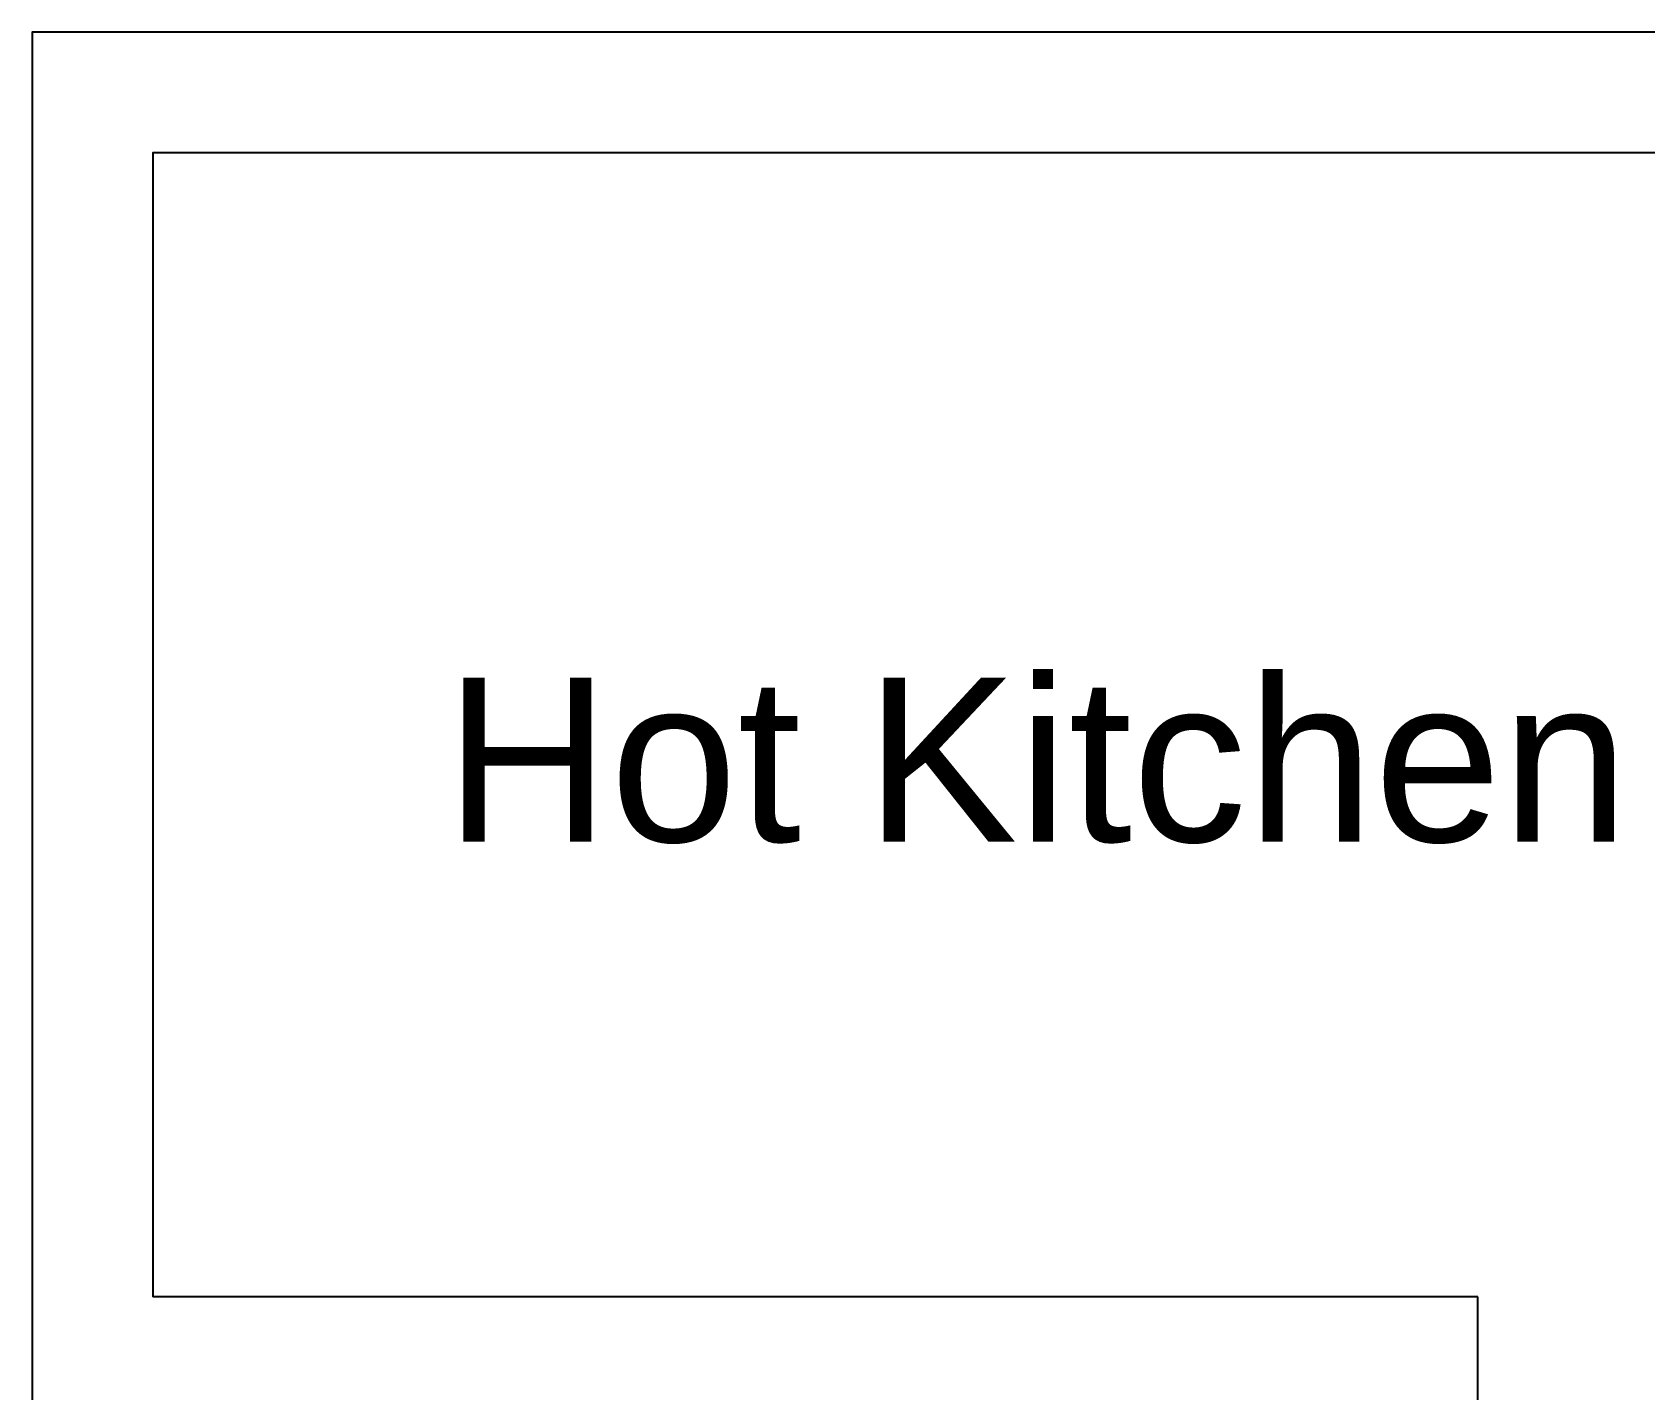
# Model space of a CAD drawing. Header units: millimetres. Extents: x 860 to 1444, y -43 to 267.
# Drawn here: x 1226.491 to 1229.168, y 229.975 to 232.23 of the extents above; entities that cross this region are included whole.
import ezdxf

# ---------------------------------------------------------------- set-up
doc = ezdxf.new("R2010")
doc.units = ezdxf.units.MM
doc.header["$MEASUREMENT"] = 0
doc.styles.get("Standard").update_dxf_attribs({"font": 'arial.ttf'})

msp = doc.modelspace()

# ---------------------------------------------------------------- linework, layer by layer
for p, q in [((1228.89067, 230.12959), (1226.69067, 230.12959)), ((1228.89067, 229.92959), (1228.89067, 230.12959))]:
    msp.add_line(p, q)
for points in [[(1236.49067, 217.22959), (1236.49067, 232.22959), (1226.49067, 232.22959), (1226.49067, 217.22959), (1226.69067, 217.22959)], [(1229.89067, 232.02959), (1226.69067, 232.02959), (1226.69067, 230.12959)]]:
    msp.add_lwpolyline(points)

# ---------------------------------------------------------------- texts
at = {"insert": (1227.17516, 231.15759), "char_height": 0.2722962, "attachment_point": 1}
msp.add_mtext_dynamic_manual_height_columns('Hot Kitchen', width=2.8644106, gutter_width=12.5, heights=[0], dxfattribs=at)

doc.saveas('drawing.dxf')
